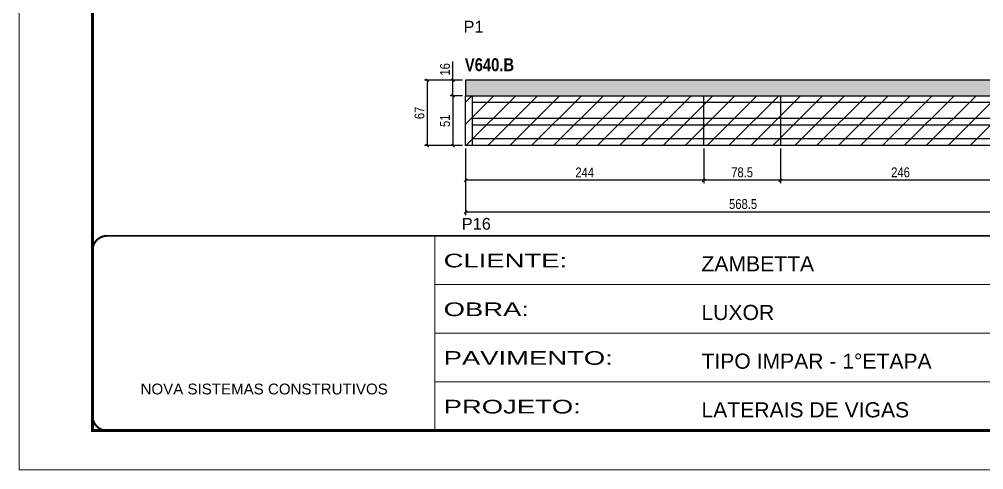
# Model space of a CAD drawing. Extents: x 3309 to 9563, y -2522 to 14608.
# Drawn here: x 8078 to 9066, y 10112 to 10573 of the extents above; entities that cross this region are included whole.
import ezdxf

# ---------------------------------------------------------------- set-up
doc = ezdxf.new("R2010")
doc.units = 0
doc.header["$PDMODE"] = 35
doc.header["$PDSIZE"] = -10
doc.linetypes.add('CONTINUO', pattern=[0])
doc.linetypes.add('DASHED', pattern=[0.75, 0.5, -0.25])
for name, color, linetype in [('5', 5, 'Continuous'), ('COTA', 241, 'Continuous'), ('NOMENCLATURA', 7, 'Continuous'), ('Painéis', 200, 'Continuous'), ('SARR_2.2x7', 40, 'Continuous')]:
    doc.layers.add(name, color=color, linetype=linetype)
for name, color, linetype, lineweight in [('Folhas', 255, 'Continuous', 9), ('Hachura', 251, 'Continuous', 9), ('SARRAFO DE PRESSAO', 251, 'DASHED', 9)]:
    doc.layers.add(name, color=color, linetype=linetype, lineweight=lineweight)
doc.styles.add('ARIAL', font='arial.ttf')
doc.styles.add('COTA TECNICA', font='techl___.ttf', dxfattribs={"height": 10})
doc.styles.get("Standard").update_dxf_attribs({"font": 'arial.ttf'})
doc.styles.add('TECNICA', font='techb___.ttf', dxfattribs={"height": 10})
doc.styles.add('Tecnologia', font='')
doc.styles.get('Tecnologia').set_extended_font_data('Forgotten Futurist')
doc.dimstyles.new('PAINEL', dxfattribs={"dimtxt": 10, "dimasz": 3, "dimexe": 3, "dimexo": 3, "dimgap": 3, "dimtad": 1, "dimdec": 1, "dimzin": 12, "dimdsep": 46, "dimtxsty": 'COTA TECNICA', "dimblk1": 'OBLIQUE', "dimblk2": 'OBLIQUE', "dimsah": 1, "dimcen": 0.9, "dimclrd": 4, "dimclre": 4, "dimclrt": 240, "dimadec": 1, "dimazin": 3, "dimtfac": 1, "dimtdec": 1, "dimtmove": 0, "dimatfit": 3, "dimfxl": 1, "dimtolj": 1, "dimtzin": 12, "dimarcsym": 0})

# ---------------------------------------------------------------- blocks, each defined once
blk = doc.blocks.new('9999999999')
at = {"color": 30, "linetype": 'CONTINUO'}
for p, q in [((98564.56, 34230.21), (98564.56, 34429.45)), ((98564.56, 34379.64), (99583.98, 34379.64)), ((98564.56, 34329.83), (99487.98, 34329.83)), ((98564.56, 34280.02), (99487.98, 34280.02))]:
    blk.add_line(p, q, dxfattribs=at)
at = {"color": 30, "linetype": 'CONTINUO', "const_width": 2}
blk.add_lwpolyline([(99583.98, 34230.21), (99583.98, 34414.45, 0.414214), (99568.98, 34429.45), (98228.98, 34429.45, 0.414214), (98213.98, 34414.45), (98213.98, 34245.21, 0.414214), (98228.98, 34230.21), (99583.98, 34230.21)], format="xyb", dxfattribs=at)
at = {"layer": 'Folhas'}
blk.add_lwpolyline([(98138.98, 34190.21), (99623.98, 34190.21), (99623.98, 35240.21), (98138.98, 35240.21)], close=True, dxfattribs=at)
at = {"layer": 'Folhas', "color": 30, "const_width": 3}
blk.add_lwpolyline([(98213.98, 34230.21), (99583.98, 34230.21), (99583.98, 35200.21), (98213.98, 35200.21)], close=True, dxfattribs=at)
at = {"color": 7, "linetype": 'Continuous', "ltscale": 5, "style": 'ARIAL'}
for s, height, p in [('ZAMBETTA', 15.483, (98837.68, 34393.13)), ('LUXOR', 15.483, (98837.68, 34343.32)), ('TIPO IMPAR - 1°ETAPA', 15.4829, (98837.68, 34293.51)), ('NOVA SISTEMAS CONSTRUTIVOS', 11.0592, (98263.19, 34267.21)), ('LATERAIS DE VIGAS', 15.4829, (98837.68, 34243.7))]:
    blk.add_text(s, height=height, dxfattribs=at).set_placement(p)
at = {"layer": 'Folhas', "color": 7, "style": 'Tecnologia', "width": 1.5}
for s, p in [('CLIENTE:', (98573.65, 34397.17)), ('OBRA:', (98573.65, 34347.31)), ('PAVIMENTO:', (98573.65, 34297.5)), ('PROJETO:', (98573.65, 34247.69))]:
    blk.add_text(s, height=14, dxfattribs=at).set_placement(p)
blk = doc.blocks.new('_Oblique')
at = {"color": 0, "linetype": 'ByBlock', "lineweight": -2}
blk.add_line((-0.5, -0.5), (0.5, 0.5), dxfattribs=at)
blk = doc.blocks.new('*D2395')
at = {"layer": 'COTA', "color": 4, "lineweight": -2, "transparency": 16777216}
for p, q in [((8534.96, 10440.61), (8534.96, 10372.67)), ((9103.46, 10440.61), (9103.46, 10372.67)), ((9103.46, 10375.67), (8534.96, 10375.67))]:
    blk.add_line(p, q, dxfattribs=at)
at = {"layer": 'Defpoints', "color": 0, "transparency": 16777216}
for p in [(8534.96, 10443.61), (9103.46, 10443.61), (8534.96, 10375.67)]:
    blk.add_point(p, dxfattribs=at)
at = {"layer": 'COTA', "color": 4, "lineweight": -2, "transparency": 16777216, "xscale": 3, "yscale": 3, "zscale": 3, "rotation": 180}
blk.add_blockref('_Oblique', (8534.96, 10375.67), dxfattribs=at)
at = {"layer": 'COTA', "color": 4, "lineweight": -2, "transparency": 16777216, "xscale": 3, "yscale": 3, "zscale": 3}
blk.add_blockref('_Oblique', (9103.46, 10375.67), dxfattribs=at)
at = {"layer": 'COTA', "color": 240, "transparency": 16777216, "insert": (8819.21, 10383.8), "char_height": 10, "attachment_point": 5, "style": 'COTA TECNICA'}
blk.add_mtext('\\A1;568.5', dxfattribs=at)
blk = doc.blocks.new('*D2396')
at = {"layer": 'COTA', "color": 4, "lineweight": -2, "transparency": 16777216}
for p, q in [((8857.46, 10440.61), (8857.46, 10405.16)), ((9103.46, 10440.61), (9103.46, 10405.16)), ((9103.46, 10408.16), (8857.46, 10408.16))]:
    blk.add_line(p, q, dxfattribs=at)
at = {"layer": 'Defpoints', "color": 0, "transparency": 16777216}
for p in [(8857.46, 10443.61), (9103.46, 10443.61), (8857.46, 10408.16)]:
    blk.add_point(p, dxfattribs=at)
at = {"layer": 'COTA', "color": 4, "lineweight": -2, "transparency": 16777216, "xscale": 3, "yscale": 3, "zscale": 3, "rotation": 180}
blk.add_blockref('_Oblique', (8857.46, 10408.16), dxfattribs=at)
at = {"layer": 'COTA', "color": 4, "lineweight": -2, "transparency": 16777216, "xscale": 3, "yscale": 3, "zscale": 3}
blk.add_blockref('_Oblique', (9103.46, 10408.16), dxfattribs=at)
at = {"layer": 'COTA', "color": 240, "transparency": 16777216, "insert": (8980.46, 10416.26), "char_height": 10, "attachment_point": 5, "style": 'COTA TECNICA'}
blk.add_mtext('\\A1;246', dxfattribs=at)
blk = doc.blocks.new('*D2373')
at = {"layer": 'COTA', "color": 4, "lineweight": -2, "transparency": 16777216}
for p, q in [((8534.96, 10440.61), (8534.96, 10405.16)), ((8778.96, 10440.61), (8778.96, 10405.16)), ((8778.96, 10408.16), (8534.96, 10408.16))]:
    blk.add_line(p, q, dxfattribs=at)
at = {"layer": 'Defpoints', "color": 0, "transparency": 16777216}
for p in [(8534.96, 10443.61), (8778.96, 10443.61), (8534.96, 10408.16)]:
    blk.add_point(p, dxfattribs=at)
at = {"layer": 'COTA', "color": 4, "lineweight": -2, "transparency": 16777216, "xscale": 3, "yscale": 3, "zscale": 3, "rotation": 180}
blk.add_blockref('_Oblique', (8534.96, 10408.16), dxfattribs=at)
at = {"layer": 'COTA', "color": 4, "lineweight": -2, "transparency": 16777216, "xscale": 3, "yscale": 3, "zscale": 3}
blk.add_blockref('_Oblique', (8778.96, 10408.16), dxfattribs=at)
at = {"layer": 'COTA', "color": 240, "transparency": 16777216, "insert": (8656.96, 10416.23), "char_height": 10, "attachment_point": 5, "style": 'COTA TECNICA'}
blk.add_mtext('\\A1;244', dxfattribs=at)
blk = doc.blocks.new('*D2397')
at = {"layer": 'COTA', "color": 4, "lineweight": -2, "transparency": 16777216}
for p, q in [((8778.96, 10440.61), (8778.96, 10405.16)), ((8857.46, 10440.61), (8857.46, 10405.16)), ((8857.46, 10408.16), (8778.96, 10408.16))]:
    blk.add_line(p, q, dxfattribs=at)
at = {"layer": 'Defpoints', "color": 0, "transparency": 16777216}
for p in [(8778.96, 10443.61), (8857.46, 10443.61), (8778.96, 10408.16)]:
    blk.add_point(p, dxfattribs=at)
at = {"layer": 'COTA', "color": 4, "lineweight": -2, "transparency": 16777216, "xscale": 3, "yscale": 3, "zscale": 3, "rotation": 180}
blk.add_blockref('_Oblique', (8778.96, 10408.16), dxfattribs=at)
at = {"layer": 'COTA', "color": 4, "lineweight": -2, "transparency": 16777216, "xscale": 3, "yscale": 3, "zscale": 3}
blk.add_blockref('_Oblique', (8857.46, 10408.16), dxfattribs=at)
at = {"layer": 'COTA', "color": 240, "transparency": 16777216, "insert": (8818.21, 10416.29), "char_height": 10, "attachment_point": 5, "style": 'COTA TECNICA'}
blk.add_mtext('\\A1;78.5', dxfattribs=at)
blk = doc.blocks.new('*D2398')
at = {"layer": 'COTA', "color": 4, "lineweight": -2, "transparency": 16777216}
for p, q in [((8531.96, 10494.61), (8519.06, 10494.61)), ((8522.06, 10494.61), (8522.06, 10443.61)), ((8531.96, 10443.61), (8519.06, 10443.61))]:
    blk.add_line(p, q, dxfattribs=at)
at = {"layer": 'Defpoints', "color": 0, "transparency": 16777216}
for p in [(8534.96, 10494.61), (8522.06, 10443.61), (8534.96, 10443.61)]:
    blk.add_point(p, dxfattribs=at)
at = {"layer": 'COTA', "color": 4, "lineweight": -2, "transparency": 16777216, "xscale": 3, "yscale": 3, "zscale": 3}
for p, rotation in [((8522.06, 10494.61), 90), ((8522.06, 10443.61), 270)]:
    blk.add_blockref('_Oblique', p, dxfattribs=dict(at, rotation=rotation))
at = {"layer": 'COTA', "color": 240, "transparency": 16777216, "insert": (8513.95, 10469.11), "char_height": 10, "attachment_point": 5, "rotation": 90, "style": 'COTA TECNICA'}
blk.add_mtext('\\A1;51', dxfattribs=at)
blk = doc.blocks.new('*D2399')
at = {"layer": 'COTA', "color": 4, "lineweight": -2, "transparency": 16777216}
for p, q in [((8522.06, 10510.61), (8522.06, 10529.63)), ((8531.96, 10510.61), (8519.06, 10510.61)), ((8522.06, 10494.61), (8522.06, 10510.61)), ((8531.96, 10494.61), (8519.06, 10494.61))]:
    blk.add_line(p, q, dxfattribs=at)
at = {"layer": 'Defpoints', "color": 0, "transparency": 16777216}
for p in [(8522.06, 10510.61), (8534.96, 10510.61), (8534.96, 10494.61)]:
    blk.add_point(p, dxfattribs=at)
at = {"layer": 'COTA', "color": 4, "lineweight": -2, "transparency": 16777216, "xscale": 3, "yscale": 3, "zscale": 3}
for p, rotation in [((8522.06, 10510.61), 90), ((8522.06, 10494.61), 270)]:
    blk.add_blockref('_Oblique', p, dxfattribs=dict(at, rotation=rotation))
at = {"layer": 'COTA', "color": 240, "transparency": 16777216, "insert": (8513.96, 10521.62), "char_height": 10, "attachment_point": 5, "rotation": 90, "style": 'COTA TECNICA'}
blk.add_mtext('\\A1;16', dxfattribs=at)
blk = doc.blocks.new('*D2400')
at = {"layer": 'COTA', "color": 4, "lineweight": -2, "transparency": 16777216}
for p, q in [((8531.96, 10510.61), (8492.89, 10510.61)), ((8495.89, 10443.61), (8495.89, 10510.61)), ((8531.96, 10443.61), (8492.89, 10443.61))]:
    blk.add_line(p, q, dxfattribs=at)
at = {"layer": 'Defpoints', "color": 0, "transparency": 16777216}
for p in [(8495.89, 10510.61), (8534.96, 10510.61), (8534.96, 10443.61)]:
    blk.add_point(p, dxfattribs=at)
at = {"layer": 'COTA', "color": 4, "lineweight": -2, "transparency": 16777216, "xscale": 3, "yscale": 3, "zscale": 3}
for p, rotation in [((8495.89, 10510.61), 90), ((8495.89, 10443.61), 270)]:
    blk.add_blockref('_Oblique', p, dxfattribs=dict(at, rotation=rotation))
at = {"layer": 'COTA', "color": 240, "transparency": 16777216, "insert": (8487.79, 10477.11), "char_height": 10, "attachment_point": 5, "rotation": 90, "style": 'COTA TECNICA'}
blk.add_mtext('\\A1;67', dxfattribs=at)

msp = doc.modelspace()

# ---------------------------------------------------------------- hatches: boundary and pattern name
at = {"layer": 'COTA'}
h = msp.add_hatch(dxfattribs=at)
h.set_pattern_fill('AR-CONC', color=256, scale=0.03)
h.set_pattern_definition([(50, (4813.059, -1694.5623), (5.46554, -0.4781726), [0.5715, -6.2865]), (355, (4813.059, -1694.5623), (-1.0573026, 5.7317054), [0.4572, -5.0292175]), (100.451445, (4813.5145, -1694.602), (4.4082374, 5.2535326), [0.4857003, -5.3427073]), (46.1842, (4813.059, -1693.038), (8.1323712, -1.26127), [0.85725, -9.42975]), (96.63556, (4813.737, -1693.1434), (7.122124, 7.4227837), [0.7285507, -8.014068]), (351.18415, (4813.059, -1693.038), (7.122124, 7.422784), [0.685799, -7.543792]), (21, (4813.821, -1693.4193), (4.5484317, -3.067956), [0.5715, -6.2865]), (326, (4813.821, -1693.4193), (1.8540609, 5.525639), [0.4572, -5.0292]), (71.451445, (4814.2, -1693.675), (6.4024926, 2.457683), [0.4857003, -5.3426981]), (37.5, (4813.059, -1694.5623), (0.0926581, 2.53665117), [0, -4.96824, 0, -5.1054, 0, -5.04825]), (7.5, (4813.059, -1694.5623), (2.0045899, 3.00541724), [0, -2.91084, 0, -4.85394, 0, -1.92405]), (327.5, (4811.3598, -1694.5623), (4.06771786, -0.17186232), [0, -1.905, 0, -5.9436, 0, -7.8867]), (317.5, (4810.5978, -1694.5623), (4.4438754, 0.7627947), [0, -2.4765, 0, -3.94716, 0, -5.6007])])
h.paths.add_polyline_path([(8534.96, 10510.61), (8534.96, 10494.61), (9103.46, 10494.61), (9103.46, 10510.61)])
at = {"layer": 'Hachura', "linetype": 'ByBlock'}
h = msp.add_hatch(dxfattribs=at)
h.set_pattern_fill('ANSI31', color=256, scale=5)
h.paths.add_polyline_path([(8721.46, 11021.92), (8721.46, 11088.92), (8534.96, 11088.92), (8534.96, 11021.92)])
h.paths.add_polyline_path([(8721.46, 11088.92), (8721.46, 11021.92), (8965.46, 11021.92), (8965.46, 11088.92)])
h.paths.add_polyline_path([(8965.46, 11088.92), (8965.46, 11021.92), (9209.46, 11021.92), (9209.46, 11088.92)])
h.paths.add_polyline_path([(9103.46, 10827.75), (9103.46, 10878.75), (8859.46, 10878.75), (8859.46, 10827.75)])
h.paths.add_polyline_path([(8780.96, 10878.75), (8780.96, 10827.75), (8859.46, 10827.75), (8859.46, 10878.75)])
h.paths.add_polyline_path([(8536.96, 10878.75), (8536.96, 10827.75), (8780.96, 10827.75), (8780.96, 10878.75)])
h.paths.add_polyline_path([(8534.96, 10704.79), (8534.96, 10637.79), (8778.96, 10637.79), (8778.96, 10704.79)])
h.paths.add_polyline_path([(8778.96, 10704.79), (8778.96, 10637.79), (9022.96, 10637.79), (9022.96, 10704.79)])
h.paths.add_polyline_path([(9022.96, 10704.79), (9022.96, 10637.79), (9209.46, 10637.79), (9209.46, 10704.79)])
h.paths.add_polyline_path([(9101.46, 10443.61), (9101.46, 10494.61), (8857.46, 10494.61), (8857.46, 10443.61)])
h.paths.add_polyline_path([(8857.46, 10443.61), (8857.46, 10494.61), (8778.96, 10494.61), (8778.96, 10443.61)])
h.paths.add_polyline_path([(8534.96, 10494.61), (8534.96, 10443.61), (8778.96, 10443.61), (8778.96, 10494.61)])

# ---------------------------------------------------------------- linework, layer by layer
at = {"layer": 'COTA'}
for p, q in [((9103.46, 10510.61), (8534.96, 10510.61)), ((8534.96, 10510.61), (8534.96, 10494.61))]:
    msp.add_line(p, q, dxfattribs=at)
at = {"layer": 'Painéis', "linetype": 'ByBlock'}
for p, q in [((8534.96, 10443.61), (8534.96, 10494.61)), ((8534.96, 10494.61), (9103.46, 10494.61)), ((8778.96, 10443.61), (8778.96, 10494.61)), ((8857.46, 10494.61), (8857.46, 10443.61)), ((9103.46, 10443.61), (8534.96, 10443.61))]:
    msp.add_line(p, q, dxfattribs=at)
at = {"layer": 'SARR_2.2x7', "linetype": 'Continuous'}
for p, q in [((8541.96, 10443.61), (8541.96, 10494.61)), ((8778.96, 10487.61), (8541.96, 10487.61)), ((8857.46, 10487.61), (8778.96, 10487.61)), ((9094.46, 10487.61), (8857.46, 10487.61)), ((8778.96, 10471.45), (8541.96, 10471.45)), ((8857.46, 10471.45), (8778.96, 10471.45)), ((9094.46, 10471.45), (8857.46, 10471.45)), ((8778.96, 10464.45), (8541.96, 10464.45)), ((8857.46, 10464.45), (8778.96, 10464.45)), ((9094.46, 10464.45), (8857.46, 10464.45)), ((8778.96, 10450.61), (8541.96, 10450.61)), ((8857.46, 10450.61), (8778.96, 10450.61)), ((9094.46, 10450.61), (8857.46, 10450.61))]:
    msp.add_line(p, q, dxfattribs=at)

# ---------------------------------------------------------------- block references
at = {"layer": 'SARRAFO DE PRESSAO', "color": 6, "linetype": 'ByBlock'}
msp.add_blockref('9999999999', (-90061.11, -24078.07), dxfattribs=at)

# ---------------------------------------------------------------- texts
at = {"layer": '5', "linetype": 'Continuous'}
for s, rotation, p in [('P1', 359.99996, (8532.88, 10559.35)), ('P16', 0.00004, (8531.07, 10357.66))]:
    msp.add_text(s, height=12, rotation=rotation, dxfattribs=at).set_placement(p)
at = {"layer": 'NOMENCLATURA', "style": 'TECNICA'}
msp.add_text('V640.B', height=13.2, dxfattribs=at).set_placement((8534.24, 10519.8))

# ---------------------------------------------------------------- dimensions: what is measured, and where the dimension line sits
at = {"layer": 'COTA'}
for base, p1, p2, angle, picture, middle in [((8522.06, 10510.61), (8534.96, 10494.61), (8534.96, 10510.61), 90, '*D2399', (8513.96, 10521.62)), ((8495.89, 10510.61), (8534.96, 10443.61), (8534.96, 10510.61), 90, '*D2400', (8487.79, 10477.11)), ((8522.06, 10443.61), (8534.96, 10494.61), (8534.96, 10443.61), 90, '*D2398', (8513.95, 10469.11)), ((8534.96, 10375.67), (9103.46, 10443.61), (8534.96, 10443.61), 0, '*D2395', (8819.21, 10383.8)), ((8778.96, 10408.16), (8857.46, 10443.61), (8778.96, 10443.61), 180, '*D2397', (8818.21, 10416.29)), ((8857.46, 10408.16), (9103.46, 10443.61), (8857.46, 10443.61), 180, '*D2396', (8980.46, 10416.26))]:
    dim = msp.add_linear_dim(base=base, p1=p1, p2=p2, angle=angle, dimstyle='PAINEL', dxfattribs=at)
    dim.commit()
    dim.dimension.update_dxf_attribs({"geometry": picture, "text_midpoint": middle})
dim = msp.add_linear_dim(base=(8534.96, 10408.16), p1=(8778.96, 10443.61), p2=(8534.96, 10443.61), angle=180, dimstyle='PAINEL', override={"dimtmove": 1}, dxfattribs=at)
dim.commit()
dim.dimension.update_dxf_attribs({"geometry": '*D2373', "text_midpoint": (8656.96, 10416.23)})

doc.saveas('drawing.dxf')
